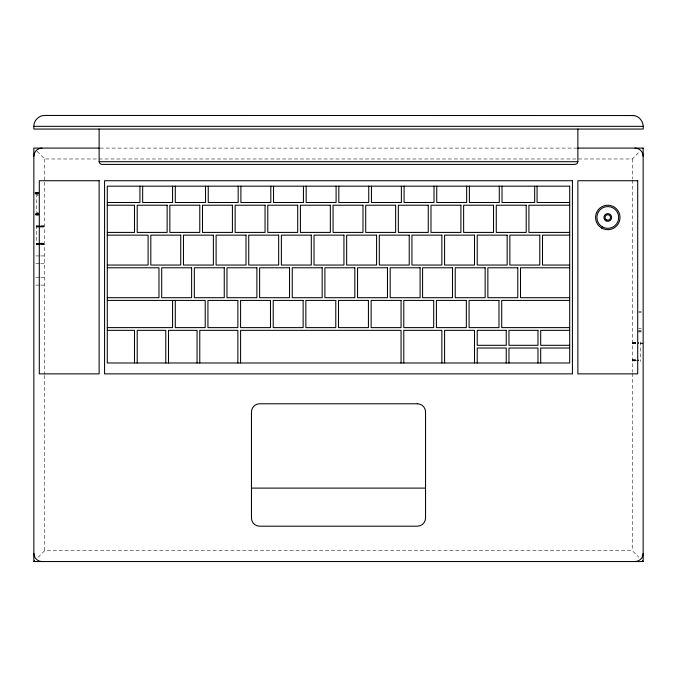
<?xml version="1.0" encoding="UTF-8"?>
<svg xmlns="http://www.w3.org/2000/svg" width="677" height="677" viewBox="0 0 677 677"><rect width="100%" height="100%" fill="white"/><g stroke="black" fill="none" stroke-linecap="round" stroke-linejoin="round"><path stroke-width="0.51" stroke-dasharray="3.38 2.54" d="M38.107 557.289L44.733 550.663L632.267 550.663L638.893 557.289M37.04 151.284L44.733 158.977L632.267 158.977L639.96 151.284M100.188 148.094L576.812 148.094M35.661 192.674L38.386 192.674M35.661 192.75L39.291 192.75M35.661 192.903L38.386 192.903M33.85 193.021L38.386 193.021M35.661 193.165L38.386 193.165M35.661 193.326L38.386 193.326M35.661 193.504L39.291 193.504M35.661 193.698L38.386 193.698M35.661 193.876L38.386 193.876M35.661 194.409L38.386 194.409M38.386 195.475L36.566 195.475L36.566 212.239L38.386 212.239M35.661 213.306L38.386 213.306M35.661 213.839L39.291 213.839M35.661 214.008L38.386 214.008M35.661 214.203L39.291 214.203M35.661 214.381L38.386 214.381M35.661 214.55L39.291 214.55M35.661 214.685L39.291 214.685M35.661 214.812L38.386 214.812M35.661 214.905L39.291 214.905M35.661 215.032L39.291 215.032M36.566 225.949L39.63 225.949M40.654 225.949L44.733 225.949M36.566 226.093L39.63 226.033M40.654 226.033L44.733 226.008M36.566 226.253L39.63 226.169M40.654 226.253L44.733 226.169M36.566 226.355L39.63 226.355M40.197 226.363L44.733 226.355M36.566 226.465L39.63 226.465M40.197 226.448L44.733 226.465M36.566 226.583L39.63 226.66M40.197 226.567L44.733 226.583M40.197 226.736L44.733 226.736M36.566 227.091L39.63 227.091M40.197 227.108L44.733 227.091M36.566 243.187L39.63 243.187M40.197 243.161L44.733 243.187M36.566 243.61L39.63 243.61M40.197 243.551L44.733 243.61M36.566 243.686L39.63 243.686M40.197 243.627L44.733 243.686M36.566 243.805L39.63 243.805M40.197 243.83L44.733 243.805M36.566 243.915L39.63 244.016M40.197 243.965L44.733 243.915M36.566 244.177L39.63 244.109M40.654 244.177L44.733 244.109M36.566 244.236L39.63 244.262M40.654 244.236L44.733 244.262M35.83 255.931L39.782 255.931M40.772 255.931L44.733 255.931M35.83 263.302L39.782 263.302M40.772 263.302L44.733 263.302M35.83 277.638L39.782 277.638M40.772 277.638L44.733 277.638M35.83 285.119L39.782 285.119M40.772 285.119L44.733 285.119M638.614 311.606L641.339 311.606M638.614 312.3L641.339 312.3M638.614 328.438L641.339 328.438M638.614 330.461L641.339 330.494M637.709 331.171L641.339 331.171M638.614 331.95L641.339 331.95M632.267 342.511L638.386 342.57M632.267 342.731L638.386 342.731M632.267 342.917L638.386 342.917M632.267 343.027L638.386 343.027M632.267 343.146L638.386 343.146M640.434 343.078L643.15 343.078M632.267 343.222L638.386 343.222M640.434 343.603L643.15 343.603M632.267 343.645L638.386 343.645M632.267 359.749L638.386 359.749M632.267 360.096L636.803 360.096M632.267 360.172L638.386 360.249M632.267 360.325L638.386 360.367M632.267 360.435L638.386 360.477M632.267 360.579L638.386 360.663L632.267 360.824M632.267 360.883L638.386 360.883M640.434 341.877L640.434 361.518M632.267 158.977L632.267 179.033M632.267 180.09L632.267 372.24M632.267 373.298L632.267 550.663M44.733 158.977L44.733 181.148M44.733 182.198L44.733 374.356M44.733 375.405L44.733 550.663M36.566 225.323L36.566 244.956"/><path stroke-width="1.02" d="M33.85 126.337C33.732 120.514 38.911 115.327 44.733 115.454L633.689 115.547C640.112 116.224 644.174 122.935 643.15 129.053L33.85 129.053L33.85 126.337L643.15 126.337M577.87 129.053L577.87 161.693L577.075 163.614L575.145 164.418L101.855 164.418L99.925 163.614L99.13 161.693L99.13 129.053M99.13 148.094L33.85 148.094L33.85 561.546L34.679 560.717M642.778 148.466L643.15 148.094L577.87 148.094M99.13 161.693L577.87 161.693M107.296 202.499L139.936 202.499L139.936 186.175M569.704 202.499L537.064 202.499L537.064 186.175M107.296 205.216L134.495 205.216L134.495 232.414L107.296 232.414M569.704 205.216L528.906 205.216L528.906 232.414L569.704 232.414M107.296 235.139L148.094 235.139L148.094 265.054L107.296 265.054M569.704 235.139L542.505 235.139L542.505 265.054L569.704 265.054M107.296 267.779L158.977 267.779L158.977 297.702L107.296 297.702M569.704 267.779L520.511 267.779L520.511 297.702L569.704 297.702M107.296 300.419L205.216 300.419L205.216 327.617L175.292 327.617L175.292 300.419M569.704 300.419L501.708 300.419L501.708 327.617L569.704 327.617M107.296 327.617L172.576 327.617L172.576 300.419M107.296 330.342L134.495 330.342L134.495 362.982M569.704 330.342L540.695 330.342L540.695 345.304L569.704 345.304M569.704 348.02L540.695 348.02L540.695 362.982M251.455 488.109L425.545 488.109M33.85 561.546L643.15 561.546L643.15 148.094M633.689 115.547L632.267 115.547M642.321 560.717L643.15 561.546M537.97 362.982L537.97 348.02L508.96 348.02L508.96 362.982M534.661 186.175L534.661 202.499L502.021 202.499L502.021 186.175M506.235 362.982L506.235 348.02L477.226 348.02L477.226 362.982M499.296 186.175L499.296 202.499L469.381 202.499L469.381 186.175M474.501 362.982L474.501 330.342L444.586 330.342L444.586 362.982M466.656 186.175L466.656 202.499L436.733 202.499L436.733 186.175M441.861 362.982L441.861 330.342L403.78 330.342L403.78 362.982M434.016 186.175L434.016 202.499L404.093 202.499L404.093 186.175M401.376 186.175L401.376 202.499L371.453 202.499L371.453 186.175M401.063 362.982L401.063 330.342L240.58 330.342L240.58 362.982M368.737 186.175L368.737 202.499L338.813 202.499L338.813 186.175M336.097 186.175L336.097 202.499L306.173 202.499L306.173 186.175M303.448 186.175L303.448 202.499L273.533 202.499L273.533 186.175M270.808 186.175L270.808 202.499L240.894 202.499L240.894 186.175M238.169 186.175L238.169 202.499L208.245 202.499L208.245 186.175M237.855 362.982L237.855 330.342L199.774 330.342L199.774 362.982M205.529 186.175L205.529 202.499L175.292 202.499L175.292 186.175M197.058 362.982L197.058 330.342L168.497 330.342L168.497 362.982M172.576 186.175L172.576 202.499L142.652 202.499L142.652 186.175M165.772 362.982L165.772 330.342L137.211 330.342L137.211 362.982M33.85 156.252A8.158 8.158 0 0 1 42.008 148.094M634.992 148.094A8.158 8.158 0 0 1 643.15 156.252M643.15 553.388A8.158 8.158 0 0 1 634.992 561.546M42.008 561.546A8.158 8.158 0 0 1 33.85 553.388M99.13 180.734L39.291 180.734L39.291 373.865L99.13 373.865L99.13 180.734M572.429 180.734L104.571 180.734L104.571 373.865L572.429 373.865L572.429 180.734M637.709 180.734L577.87 180.734L577.87 373.865L637.709 373.865L637.709 180.734M569.704 186.175L107.296 186.175L107.296 362.982L569.704 362.982L569.704 186.175M167.134 205.216L137.211 205.216L137.211 232.414L167.134 232.414L167.134 205.216M199.774 205.216L169.851 205.216L169.851 232.414L199.774 232.414L199.774 205.216M232.414 205.216L202.499 205.216L202.499 232.414L232.414 232.414L232.414 205.216M265.054 205.216L235.139 205.216L235.139 232.414L265.054 232.414L265.054 205.216M297.702 205.216L267.779 205.216L267.779 232.414L297.702 232.414L297.702 205.216M330.342 205.216L300.419 205.216L300.419 232.414L330.342 232.414L330.342 205.216M362.982 205.216L333.059 205.216L333.059 232.414L362.982 232.414L362.982 205.216M395.622 205.216L365.698 205.216L365.698 232.414L395.622 232.414L395.622 205.216M428.262 205.216L398.338 205.216L398.338 232.414L428.262 232.414L428.262 205.216M460.902 205.216L430.987 205.216L430.987 232.414L460.902 232.414L460.902 205.216M493.541 205.216L463.627 205.216L463.627 232.414L493.541 232.414L493.541 205.216M526.19 205.216L496.266 205.216L496.266 232.414L526.19 232.414L526.19 205.216M180.734 235.139L150.81 235.139L150.81 265.054L180.734 265.054L180.734 235.139M213.373 235.139L183.459 235.139L183.459 265.054L213.373 265.054L213.373 235.139M246.013 235.139L216.098 235.139L216.098 265.054L246.013 265.054L246.013 235.139M278.662 235.139L248.738 235.139L248.738 265.054L278.662 265.054L278.662 235.139M311.302 235.139L281.378 235.139L281.378 265.054L311.302 265.054L311.302 235.139M343.941 235.139L314.018 235.139L314.018 265.054L343.941 265.054L343.941 235.139M376.581 235.139L346.658 235.139L346.658 265.054L376.581 265.054L376.581 235.139M409.221 235.139L379.298 235.139L379.298 265.054L409.221 265.054L409.221 235.139M441.861 235.139L411.946 235.139L411.946 265.054L441.861 265.054L441.861 235.139M474.501 235.139L444.586 235.139L444.586 265.054L474.501 265.054L474.501 235.139M507.149 235.139L477.226 235.139L477.226 265.054L507.149 265.054L507.149 235.139M539.789 235.139L509.866 235.139L509.866 265.054L539.789 265.054L539.789 235.139M191.616 267.779L161.693 267.779L161.693 297.702L191.616 297.702L191.616 267.779M224.256 267.779L194.333 267.779L194.333 297.702L224.256 297.702L224.256 267.779M256.896 267.779L226.973 267.779L226.973 297.702L256.896 297.702L256.896 267.779M289.536 267.779L259.621 267.779L259.621 297.702L289.536 297.702L289.536 267.779M322.176 267.779L292.261 267.779L292.261 297.702L322.176 297.702L322.176 267.779M354.824 267.779L324.901 267.779L324.901 297.702L354.824 297.702L354.824 267.779M387.464 267.779L357.541 267.779L357.541 297.702L387.464 297.702L387.464 267.779M420.104 267.779L390.18 267.779L390.18 297.702L420.104 297.702L420.104 267.779M452.507 267.779L422.583 267.779L422.583 297.702L452.507 297.702L452.507 267.779M485.147 267.779L455.223 267.779L455.223 297.702L485.147 297.702L485.147 267.779M517.787 267.779L487.863 267.779L487.863 297.702L517.787 297.702L517.787 267.779M237.855 300.419L207.932 300.419L207.932 327.617L237.855 327.617L237.855 300.419M270.495 300.419L240.58 300.419L240.58 327.617L270.495 327.617L270.495 300.419M303.135 300.419L273.22 300.419L273.22 327.617L303.135 327.617L303.135 300.419M335.784 300.419L305.86 300.419L305.86 327.617L335.784 327.617L335.784 300.419M368.423 300.419L338.5 300.419L338.5 327.617L368.423 327.617L368.423 300.419M401.063 300.419L371.14 300.419L371.14 327.617L401.063 327.617L401.063 300.419M433.703 300.419L403.78 300.419L403.78 327.617L433.703 327.617L433.703 300.419M466.343 300.419L436.42 300.419L436.42 327.617L466.343 327.617L466.343 300.419M498.983 300.419L469.068 300.419L469.068 327.617L498.983 327.617L498.983 300.419M506.235 330.342L477.226 330.342L477.226 345.304L506.235 345.304L506.235 330.342M537.97 330.342L508.96 330.342L508.96 345.304L537.97 345.304L537.97 330.342M417.379 403.78L259.621 403.78A8.158 8.158 0 0 0 251.455 411.946L251.455 518.023A8.158 8.158 0 0 0 259.621 526.19L417.379 526.19A8.158 8.158 0 0 0 425.545 518.023L425.545 411.946A8.158 8.158 0 0 0 417.379 403.78M605.864 220.795A3.85 3.85 0 0 0 611.644 217.452A3.85 3.85 0 0 0 605.864 214.118A3.85 3.85 0 0 0 605.864 220.795M606.431 219.813A2.716 2.716 0 0 0 610.51 217.452A2.716 2.716 0 0 0 606.431 215.1A2.716 2.716 0 0 0 606.431 219.813M601.667 228.056A12.237 12.237 0 0 0 620.03 217.452A12.237 12.237 0 0 0 601.667 206.857A12.237 12.237 0 0 0 601.667 228.056M602.352 226.88A10.883 10.883 0 0 0 618.668 217.452A10.883 10.883 0 0 0 602.352 208.034A10.883 10.883 0 0 0 602.352 226.88"/></g></svg>
